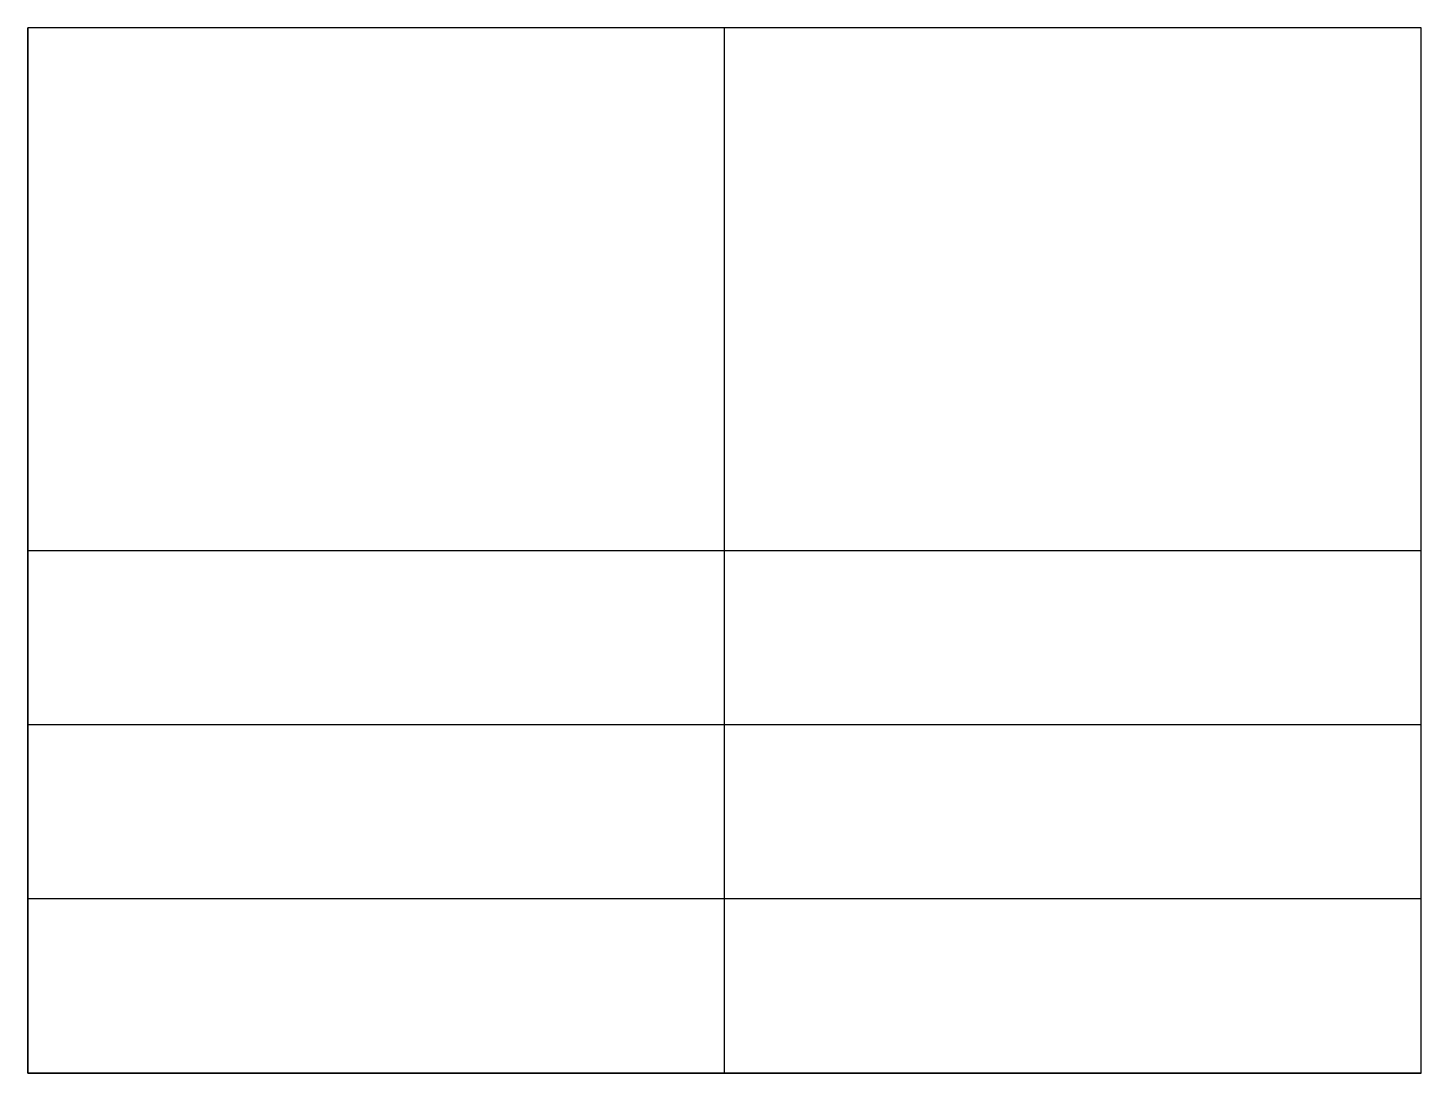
# Model space of a CAD drawing. Extents: x -1000 to 1000, y -750 to 750.
import ezdxf

# ---------------------------------------------------------------- set-up
doc = ezdxf.new("R2010")
doc.units = 0
doc.layers.get('0').update_dxf_attribs({"linetype": 'CONTINUOUS'})

msp = doc.modelspace()

# ---------------------------------------------------------------- linework, layer by layer
at = {"linetype": 'CONTINUOUS'}
for p, q in [((1000, 750), (-1000, 750)), ((-1000, -750), (-1000, 750)), ((-1000, 750), (-1000, -750)), ((1000, 750), (-1000, 750)), ((0, -750), (0, 750)), ((1000, -750), (1000, 750)), ((1000, -750), (1000, 750)), ((-1000, 0), (1000, 0)), ((1000, -250), (-1000, -250)), ((1000, -500), (-1000, -500)), ((1000, -750), (-1000, -750)), ((-1000, -750), (1000, -750))]:
    msp.add_line(p, q, dxfattribs=at)

doc.saveas('drawing.dxf')
